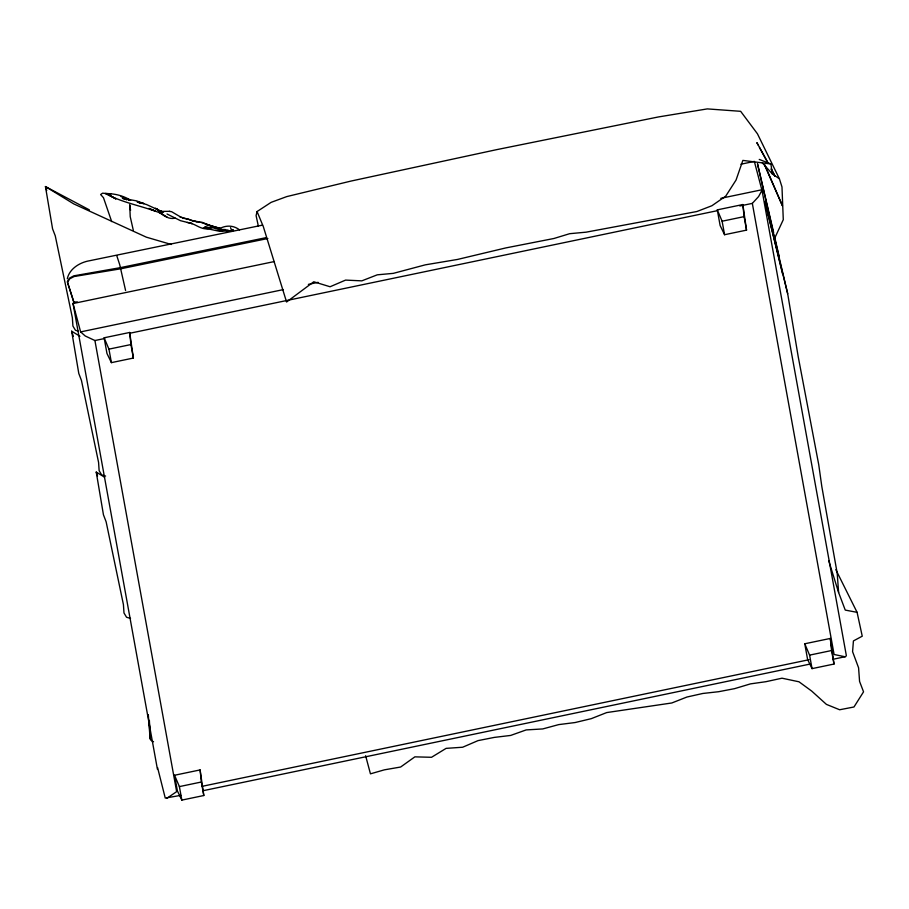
<?xml version="1.0" encoding="UTF-8"?>
<svg xmlns="http://www.w3.org/2000/svg" width="909" height="909" viewBox="0 0 909 909"><rect width="100%" height="100%" fill="white"/><g stroke="black" fill="none" stroke-linecap="round" stroke-linejoin="round"><path stroke-width="1.36" d="M116.761 255.634L119.715 264.689L125.59 290.516M157.575 767.571L165.256 798.079L180.846 795.341M67.3 278.733C69.482 268.666 79.912 262.36 89.525 260.747L262.542 225.125M365.611 755.731L370.452 773.843L384.359 769.843L400.63 767.026L414.856 756.856L431.525 757.288L446.114 748.368L462.647 747.232L478.032 740.619L494.303 737.404L510.653 735.438L526.175 729.916L542.718 728.938L558.705 724.609L575.102 722.541L591.248 718.667L606.689 712.576L671.819 702.975L686.92 697.033L702.839 693.465L718.667 691.704L734.563 688.658L750.448 683.886L765.912 681.693L781.99 678.194L799.011 681.795L811.726 691.101L826.417 704.384L839.655 709.759L853.971 706.986L863.55 691.829L859.573 681.432L858.585 667.808L852.585 651.673L853.415 640.936L862.243 636.186L857.085 612.336L845.245 610.087L838.621 592.532L837.212 573.34L821.804 486.463L818.736 464.669L798.204 356.68L787.671 293.664L774.65 238.294L783.285 219.694L781.979 186.947L779.399 178.789L757.47 133.828L740.653 111.318L707.316 108.898L658.389 116.954L496.462 149.69L351.044 181.061L286.755 196.594L271.121 202.355L257.065 211.547L256.099 215.626L258.361 226.193M739.824 205.991L752.334 203.377L758.595 196.571L761.969 190.333L754.334 161.404L740.915 164.211M166.949 798.238L176.653 791.648L94.911 340.534L85.207 335.966L80.628 331.899L73.027 303.549L73.879 302.118L77.322 301.913M832.564 659.377L845.711 656.605L846.336 655.537L761.924 189.754L720.826 198.332M274.393 261.542L73.027 303.549L157.439 769.321M80.628 331.899L283.381 289.596M308.378 284.381L318.093 282.347M104.126 337.796L129.669 332.467L133.373 358.055L111.398 362.634L106.967 353.487L104.126 337.796L108.955 349.136L111.398 362.634M717.292 209.865L742.846 204.536L746.539 230.136L724.575 234.715L720.133 225.568L717.292 209.865L722.121 221.217L724.575 234.715M94.911 340.534L104.637 338.512M129.657 333.285L717.587 210.627M108.955 349.136L130.93 344.556L129.669 332.467M722.121 221.217L744.096 216.626L742.846 204.536M174.551 775.252L200.105 769.923L203.809 795.523L181.834 800.102L177.403 790.955L174.551 775.252L179.391 786.603L181.834 800.102M804.76 643.777L830.303 638.448L834.007 664.047L812.044 668.626L807.601 659.479L804.76 643.777L809.589 655.128L812.044 668.626M179.391 786.603L201.355 782.013L200.105 769.923M809.589 655.128L831.565 650.537L830.303 638.448M201.673 786.421L809.067 659.707M203.082 790.705L810.328 664.013M266.178 237.635L120.442 267.632L73.879 275.825L69.482 278.131L67.3 281.699L74.288 303.458M267.848 238.51L120.727 268.803L74.118 276.529L69.72 278.824L67.539 282.392L74.163 303.288M211.036 228.034L203.48 227.886L219.967 231.397L233.17 230.409M228.988 231.216L233.477 230.454M233.022 230.42L227.102 231.204M169.267 211.399L171.596 211.683L180.982 217.206L180.016 216.876L195.026 221.319M169.858 211.331L159.484 211.411L162.677 211.911L146.349 204.468L137.77 202.128L143.906 203.548L136.327 200.832L122.397 198.344L126.953 199.673M175.085 218.092C169.006 219.842 163.768 215.513 159.041 212.354M845.063 656.764L834.087 654.491L752.334 203.377M226.125 230.727L228.398 230.647M225.421 229.534L218.33 229.42C224.887 225.125 232.999 224.807 239.487 229.863M227.227 231.261L231.079 231.181M209.445 228.398C201.866 230.5 196.617 224.546 189.879 223.035M110 194.549L106.762 194.276C124.147 203.286 143.656 206.263 161.643 213.547M220.648 228.75L204.718 226.989L208.468 227.761M182.357 218.092L188.458 219.149L193.378 221.285M215.887 230.079L228.477 230.431L218.876 229.557M219.001 230.375L222.648 230.704M779.399 178.789L772.355 173.971L770.9 163.972L742.858 160.404L736.051 180.05L725.712 196.162L711.906 205.729L696.873 211.524L586.123 232.17L569.67 233.693L553.945 238.488L505.722 247.941L457.522 259.44L425.332 264.837L393.324 273.359L377.28 274.825L361.805 280.858L345.568 280.097L330.081 286.755L313.753 281.767L286.574 302.015L263.383 226.796L257.065 211.547M196.026 221.705L199.991 222.33M187.356 222.444L192.197 223.603L180.516 220.694L167.017 214.001M220.364 228.329L205.468 224.307M196.389 221.671L193.549 220.944L202.252 222.364L215.376 227.67L210.706 226.375M124.385 198.923L126.862 199.65M171.335 244.487L146.338 237.169L73.777 203.911L45.45 186.572L52.574 228.852L55.256 235.817L72.368 317.798L72.913 326.036L75.458 330.285L78.083 331.046M105.614 476.066L101.66 474.907L99.126 470.657L98.581 462.431L81.458 380.451L78.788 373.474L71.663 331.206L79.924 336.262M130.532 618.415L126.544 617.245L123.988 612.961L123.431 604.644L106.137 521.834L103.444 514.789L96.24 472.089L104.58 477.202M205.843 224.364L220.103 228.682L201.309 222.535M233.397 230.045L231.17 229.318L230.534 227.636M152.746 741.437L153.541 741.71M137.191 201.98L141.1 203.389M157.087 209.843L163.552 212.183M149.565 208.934L155.2 211.024M121.022 196.526L129.498 200.139M759.242 159.416L770.9 163.972M149.031 208.366L155.109 210.933M89.343 209.865L45.45 186.572L46.734 190.515M130.669 200.298C123.124 195.515 114.057 193.424 105.183 193.572L110.841 193.947L102.592 193.174L100.626 194.537L103.478 197.696L111.693 221.614M158.484 210.933L161.029 212.501M129.817 200.389L127.771 199.128L129.703 200.332M160.484 212.945L167.256 217.24M152.042 741.108L150.269 739.267L149.383 720.405M151.314 739.994L150.144 738.54L149.201 720.712M762.049 162.529L772.355 173.971M758.151 145.031L756.856 142.611L768.025 162.813M759.458 147.44L767.298 161.916M771.207 169.142L775.127 176.38L771.252 168.983M835.837 569.682L857.085 612.336M764.424 164.654L782.467 205.877L764.674 164.631M71.663 331.206L73.368 336.455M96.24 472.089L97.536 476.066M828.667 560.626L838.621 592.532M130.578 210.343L129.714 204.752L130.226 216.683L133.282 230.159M787.671 293.664L764.98 201.764L782.569 273.882M773.639 232.534L757.47 163.688L774.65 238.294M774.263 235.272L778.99 255.793M831.565 650.537L834.007 664.047M744.096 216.626L746.539 230.136M130.93 344.556L133.373 358.055M201.355 782.013L203.809 795.523M148.292 714.633L149.883 735.722M115.773 198.855L110.023 195.56L115.773 198.855M157.416 209.354L155.416 208.263L158.723 210.388L157.416 209.354"/></g></svg>
